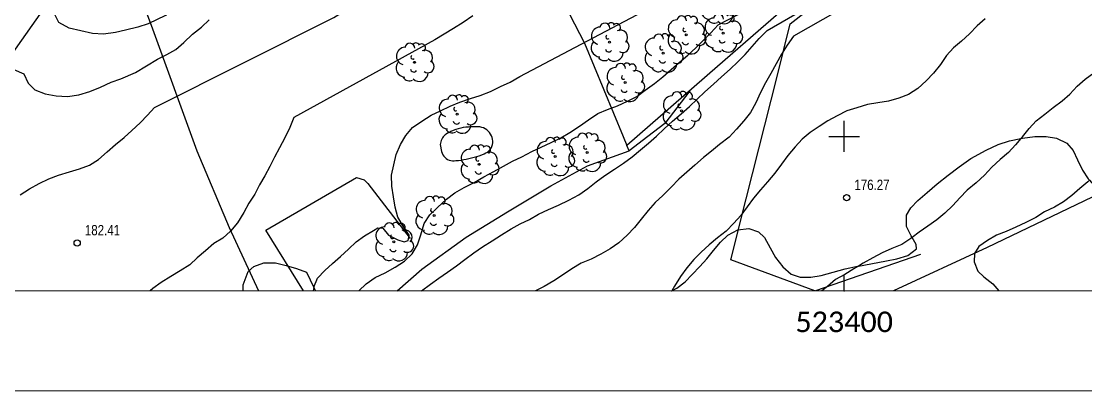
# Model space of a CAD drawing. Header units: metres. Extents: x 523239 to 523998, y 4669208 to 4669802.
# Drawn here: x 523320 to 523423.5, y 4669275.3 to 4669311.2 of the extents above; entities that cross this region are included whole.
import ezdxf
from ezdxf.enums import TextEntityAlignment as Align

# ---------------------------------------------------------------- set-up
doc = ezdxf.new("R2010")
doc.units = ezdxf.units.M
doc.header["$MEASUREMENT"] = 0
doc.header["$PDSIZE"] = -1
for name, color, linetype in [('031006 Cota terreno', 9, 'Continuous'), ('032011 Curva cada 1 m', 40, 'Continuous'), ('032015 Curva cada 5 m', 34, 'Continuous'), ('032022 Curva cada 1 m de baja fiabilidad', 40, 'Continuous'), ('032023 Curva cada 5 m de baja fiabilidad', 34, 'Continuous'), ('033006 Texto cota terreno', 9, 'Continuous'), ('042002 Arroyo', 4, 'Continuous'), ('042012 Estanque', 4, 'Continuous'), ('072003 Camino', 7, 'Continuous'), ('082001 Valla Alambrada', 7, 'ALAMBRADA'), ('082002 Muro Tapia', 6, 'Continuous'), ('082009 Linde Antigua', 104, 'Continuous'), ('101001 Arbol', 3, 'Continuous'), ('102002 Zona arbolada', 3, 'MASA'), ('992007 Cuadricula', 7, 'Continuous'), ('993007 Textos cuadricula', 7, 'Continuous')]:
    doc.layers.add(name, color=color, linetype=linetype)
doc.layers.add('992006 Lineas cajetin', color=7, linetype='Continuous', lineweight=0)
doc.styles.add('Legend', font='calibri.ttf')
doc.styles.get("Standard").update_dxf_attribs({"font": 'arial.ttf'})
doc.linetypes.add('ALAMBRADA', pattern='A,3,[131,GEOGRAMA.SHX,S=0.5,R=0,X=0,Y=0],3', length=6)
doc.linetypes.add('MASA', pattern='A,0.0001,[130,GEOGRAMA.SHX,S=0.5,R=180,X=0,Y=0],-2.9', length=2.9001)

# ---------------------------------------------------------------- blocks, each defined once
blk = doc.blocks.new('COTAP')
at = {"color": 0}
blk.add_circle((0, 0), 0.3, dxfattribs=at)
blk = doc.blocks.new('ARBOL')
at = {"color": 0}
blk.add_circle((0, 0), 0.0939, dxfattribs=at)
for centre, radius, start, end in [((-0.9, 0.61), 0.852, 92.28, 254.58), ((-0.45, 1.37), 0.48, 359.2878, 173.6078), ((0.16, 1.55), 0.336, 23.1565, 160.4665), ((0.7, 1.41), 0.384, 301.578, 139.328), ((1.05, 0.46), 0.708, 319.8556, 114.7656), ((-0.15, 0.51), 0.192, 119.14, 310.56), ((1.31, -0.4), 0.612, 235.5275, 62.0275), ((-0.89, -0.54), 0.888, 142.64, 266.54), ((-0.06, -0.61), 0.336, 189.64, 323.88), ((0.48, -1), 0.852, 224.67, 0.24), ((-0.48, -1.08), 0.72, 213.78, 295.32)]:
    blk.add_arc(centre, radius, start, end, dxfattribs=at)

msp = doc.modelspace()

# ---------------------------------------------------------------- linework, layer by layer
at = {"layer": '032011 Curva cada 1 m'}
for points, elevation in [([(523348.47, 4669285.34), (523348.48, 4669285.37), (523348.82, 4669286.24), (523349.55, 4669286.99), (523350.29, 4669287.67), (523351.06, 4669288.36), (523351.85, 4669289.04), (523352.59, 4669289.76), (523353.4, 4669290.36), (523354.28, 4669290.86), (523354.69, 4669291.14), (523355.18, 4669291.08), (523355.72, 4669290.4), (523356.62, 4669289.95), (523357.24, 4669289.77), (523357.63, 4669289.89), (523357.72, 4669290.41), (523357.16, 4669291.28), (523356.64, 4669292.17), (523356.38, 4669293.14), (523356.2, 4669294.14), (523356.05, 4669295.17), (523356.02, 4669296.24), (523356.23, 4669297.23), (523356.48, 4669298.26), (523356.88, 4669299.23), (523357.41, 4669300.1), (523358.06, 4669300.88), (523358.97, 4669301.47), (523359.86, 4669302.05), (523360.78, 4669302.49), (523361.71, 4669302.94), (523362.64, 4669303.32), (523363.68, 4669303.67), (523364.64, 4669303.97), (523365.64, 4669304.37), (523366.6, 4669304.83), (523367.56, 4669305.27), (523368.49, 4669305.8), (523396.02, 4669320.35)], 181), ([(523414.36, 4669320.71), (523395.06, 4669309.74), (523394.45, 4669308.85), (523393.9, 4669307.97), (523393.39, 4669307.03), (523392.87, 4669306.11), (523392.34, 4669305.21), (523391.86, 4669304.25), (523391.41, 4669303.25), (523390.9, 4669302.32), (523390.24, 4669301.51), (523389.54, 4669300.69), (523388.81, 4669299.94), (523387.9, 4669299.2), (523387.11, 4669298.58), (523386.32, 4669297.95), (523385.48, 4669297.2), (523384.7, 4669296.52), (523383.93, 4669295.85), (523383.2, 4669295.07), (523382.39, 4669294.28), (523381.63, 4669293.57), (523380.95, 4669292.82), (523380.28, 4669291.97), (523379.62, 4669291.16), (523378.91, 4669290.4), (523378.09, 4669289.68), (523377.25, 4669289.09), (523376.36, 4669288.58), (523375.42, 4669288.07), (523374.45, 4669287.69), (523373.55, 4669287.16), (523372.64, 4669286.52), (523371.79, 4669285.98), (523370.84, 4669285.43), (523370.02, 4669285)], 178), ([(523358.93, 4669285), (523359.8, 4669285.67), (523360.62, 4669286.25), (523361.45, 4669286.83), (523362.32, 4669287.45), (523363.15, 4669288.05), (523364, 4669288.7), (523364.87, 4669289.29), (523365.8, 4669289.85), (523366.7, 4669290.44), (523367.64, 4669291.03), (523368.52, 4669291.51), (523369.43, 4669291.94), (523370.31, 4669292.45), (523371.27, 4669292.91), (523372.24, 4669293.33), (523373.24, 4669293.8), (523374.21, 4669294.34), (523375.1, 4669294.96), (523375.91, 4669295.58), (523376.75, 4669296.19), (523377.67, 4669296.81), (523378.55, 4669297.4), (523379.4, 4669298.02), (523380.21, 4669298.7), (523380.99, 4669299.34), (523381.75, 4669300.01), (523382.51, 4669300.72), (523383.32, 4669301.47), (523384.16, 4669302.18), (523384.97, 4669302.91), (523385.71, 4669303.63), (523386.45, 4669304.32), (523387.3, 4669305.06), (523388.09, 4669305.77), (523388.92, 4669306.54), (523389.67, 4669307.24), (523390.37, 4669307.95), (523391.05, 4669308.73), (523391.75, 4669309.49), (523392.52, 4669310.29), (523402.25, 4669315.93)], 179), ([(523319.93, 4669294.32), (523320.83, 4669294.92), (523321.79, 4669295.43), (523322.71, 4669295.88), (523323.66, 4669296.24), (523324.71, 4669296.56), (523325.69, 4669296.84), (523326.68, 4669297.21), (523327.53, 4669297.77), (523328.38, 4669298.5), (523329.2, 4669299.2), (523330.03, 4669299.89), (523330.78, 4669300.57), (523331.58, 4669301.32), (523332.29, 4669302.06), (523332.97, 4669302.8), (523350.42, 4669311.53), (523353.65, 4669313.57)], 183), ([(523363.92, 4669311.7), (523362.99, 4669311.07), (523362.04, 4669310.46), (523361.14, 4669309.91), (523360.21, 4669309.37), (523346.53, 4669301.84), (523346.12, 4669300.85), (523345.65, 4669299.86), (523345.12, 4669298.89), (523344.63, 4669297.97), (523344.18, 4669297.07), (523343.7, 4669296.16), (523343.2, 4669295.29), (523342.72, 4669294.38), (523342.15, 4669293.52), (523341.68, 4669292.62), (523341.06, 4669291.6), (523340.37, 4669290.8), (523339.62, 4669290.11), (523338.76, 4669289.59), (523337.93, 4669288.9), (523337.14, 4669288.23), (523336.41, 4669287.53), (523335.49, 4669286.95), (523334.56, 4669286.41), (523333.63, 4669285.83), (523332.82, 4669285.24), (523332.58, 4669285)], 182), ([(523318.35, 4669306.93), (523320.29, 4669306.06), (523320.71, 4669305.16), (523321.35, 4669304.53), (523322.37, 4669304.13), (523323.42, 4669303.94), (523324.53, 4669303.89), (523325.62, 4669304.05), (523326.7, 4669304.37), (523327.74, 4669304.78), (523328.77, 4669305.27), (523329.73, 4669305.58), (523331.14, 4669306.2), (523333.27, 4669307.49), (523334.17, 4669307.95), (523335.06, 4669308.44), (523335.83, 4669309.11), (523336.68, 4669309.92), (523337.56, 4669310.61), (523338.3, 4669311.32)], 184), ([(523413.69, 4669311.42), (523412.93, 4669310.73), (523412.17, 4669309.97), (523411.41, 4669309.26), (523410.63, 4669308.6), (523409.94, 4669307.85), (523409.35, 4669306.99), (523408.68, 4669306.15), (523407.97, 4669305.39), (523407.15, 4669304.66), (523406.26, 4669304.07), (523405.31, 4669303.7), (523404.3, 4669303.43), (523403.26, 4669303.25), (523402.25, 4669303.09), (523401.22, 4669302.79), (523400.25, 4669302.47), (523399.33, 4669302), (523398.42, 4669301.52), (523397.57, 4669300.97), (523396.69, 4669300.37), (523395.92, 4669299.72), (523395.24, 4669298.98), (523394.53, 4669298.15), (523393.91, 4669297.32), (523393.27, 4669296.44), (523392.54, 4669295.6), (523391.86, 4669294.8), (523391.19, 4669294), (523390.57, 4669293.15), (523389.96, 4669292.31), (523389.27, 4669291.57), (523388.53, 4669290.8), (523387.69, 4669290.15), (523386.89, 4669289.47), (523386.11, 4669288.76), (523385.39, 4669288.04), (523384.71, 4669287.23), (523384.09, 4669286.39), (523383.52, 4669285.47), (523383.25, 4669285.01)], 177), ([(523417.17, 4669299.79), (523417.32, 4669299.97), (523417.96, 4669300.78), (523418.66, 4669301.5), (523419.49, 4669302.16), (523420.3, 4669302.8), (523421.17, 4669303.44), (523421.92, 4669304.11), (523422.64, 4669304.87), (523423.41, 4669305.55), (523424.27, 4669306.18)], 176), ([(523406.59, 4669290.18), (523406.46, 4669290.09), (523405.6, 4669289.52), (523404.63, 4669289.13), (523403.68, 4669288.69), (523402.79, 4669288.2), (523401.86, 4669287.69), (523401.39, 4669287.4)], 176)]:
    msp.add_lwpolyline(points, dxfattribs=dict(at, elevation=elevation))
at = {"layer": '032015 Curva cada 5 m', "elevation": 180}
msp.add_lwpolyline([(523352.84, 4669285), (523353.55, 4669285.69), (523354.44, 4669286.29), (523355.41, 4669286.77), (523356.36, 4669287.3), (523357.28, 4669287.88), (523358.03, 4669288.61), (523358.55, 4669289.47), (523358.87, 4669290.45), (523359.18, 4669291.56), (523359.74, 4669292.39), (523360.48, 4669293.11), (523361.37, 4669293.9), (523362.16, 4669294.51), (523363.08, 4669295.05), (523364.05, 4669295.53), (523364.99, 4669296.07), (523365.95, 4669296.6), (523366.89, 4669297.11), (523367.76, 4669297.61), (523368.69, 4669298.03), (523369.64, 4669298.52), (523370.56, 4669298.96), (523371.53, 4669299.41), (523372.46, 4669299.86), (523373.35, 4669300.37), (523374.27, 4669300.98), (523375.15, 4669301.61), (523376.05, 4669302.22), (523376.99, 4669302.62), (523377.96, 4669302.97), (523378.93, 4669303.43), (523379.85, 4669303.88), (523380.67, 4669304.48), (523381.56, 4669305.12), (523382.37, 4669305.79), (523383.18, 4669306.51), (523383.98, 4669307.18), (523384.8, 4669307.89), (523385.58, 4669308.6), (523386.34, 4669309.33), (523387.05, 4669310.06), (523387.75, 4669310.83), (523394.83, 4669314.51)], dxfattribs=at)
at = {"layer": '032022 Curva cada 1 m de baja fiabilidad'}
for points, elevation in [([(523417.17, 4669299.79), (523416.66, 4669299.19), (523415.95, 4669298.45), (523415.15, 4669297.77), (523414.36, 4669297.02), (523413.63, 4669296.23), (523412.81, 4669295.49), (523411.94, 4669294.77), (523411.23, 4669294.05), (523410.55, 4669293.31), (523409.78, 4669292.56), (523408.99, 4669291.91), (523408.13, 4669291.28), (523407.3, 4669290.69), (523406.59, 4669290.18)], 176), ([(523401.39, 4669287.4), (523400.95, 4669287.14), (523400.06, 4669286.61), (523399.17, 4669286.12), (523398.38, 4669285.44), (523397.83, 4669285)], 176), ([(523348.47, 4669285.34), (523348.39, 4669285)], 181), ([(523383.25, 4669285.01), (523383.24, 4669285)], 177)]:
    msp.add_lwpolyline(points, dxfattribs=dict(at, elevation=elevation))
at = {"layer": '032023 Curva cada 5 m de baja fiabilidad', "elevation": 175}
msp.add_lwpolyline([(523423.83, 4669295.74), (523423.68, 4669295.59), (523422.9, 4669294.93), (523422.13, 4669294.26), (523421.3, 4669293.65), (523420.42, 4669293.13), (523419.47, 4669292.68), (523418.61, 4669292.13), (523417.65, 4669291.65), (523416.67, 4669291.18), (523415.75, 4669290.78), (523414.81, 4669290.4), (523413.92, 4669289.91), (523413.07, 4669289.33), (523412.67, 4669288.63), (523412.64, 4669287.84), (523412.98, 4669286.93), (523413.57, 4669286.36), (523414.43, 4669285.7), (523415.04, 4669285)], dxfattribs=at)
at = {"layer": '042002 Arroyo', "flags": 128}
msp.add_lwpolyline([(523465.62, 4669350.53), (523459.08, 4669336.82), (523458.33, 4669335.28), (523454.57, 4669327.57), (523450.18, 4669319.63), (523449.8, 4669318.77), (523447.9, 4669314.42), (523446.74, 4669311.47), (523444.72, 4669308.51), (523443.48, 4669307.32), (523441.38, 4669305.31), (523437.12, 4669301.95), (523435.03, 4669300.3), (523434.42, 4669300), (523428.96, 4669297.33), (523424.89, 4669294.5), (523413.88, 4669289.22), (523404.78, 4669285)], dxfattribs=at)
at = {"layer": '042012 Estanque', "flags": 128}
msp.add_lwpolyline([(523360.88, 4669298.53), (523360.93, 4669298.37), (523361, 4669298.22), (523361.09, 4669298.09), (523361.2, 4669297.97), (523361.32, 4669297.86), (523361.46, 4669297.77), (523361.61, 4669297.7), (523361.77, 4669297.66), (523361.93, 4669297.63), (523362.09, 4669297.63), (523362.25, 4669297.65), (523362.51, 4669297.67), (523362.77, 4669297.71), (523363.03, 4669297.75), (523363.28, 4669297.79), (523363.54, 4669297.85), (523363.79, 4669297.91), (523364.04, 4669297.98), (523364.29, 4669298.05), (523364.54, 4669298.13), (523364.78, 4669298.22), (523365.02, 4669298.32), (523365.19, 4669298.39), (523365.34, 4669298.48), (523365.47, 4669298.59), (523365.59, 4669298.72), (523365.69, 4669298.87), (523365.77, 4669299.03), (523365.82, 4669299.2), (523365.85, 4669299.37), (523365.85, 4669299.55), (523365.83, 4669299.72), (523365.78, 4669299.89), (523365.72, 4669300.06), (523365.63, 4669300.23), (523365.53, 4669300.38), (523365.41, 4669300.51), (523365.27, 4669300.63), (523365.12, 4669300.74), (523364.95, 4669300.82), (523364.78, 4669300.88), (523364.6, 4669300.92), (523364.41, 4669300.93), (523364.23, 4669300.92), (523363.98, 4669300.93), (523363.73, 4669300.93), (523363.48, 4669300.91), (523363.23, 4669300.89), (523362.98, 4669300.85), (523362.74, 4669300.8), (523362.5, 4669300.73), (523362.26, 4669300.66), (523362.02, 4669300.57), (523361.79, 4669300.47), (523361.57, 4669300.36), (523361.45, 4669300.3), (523361.34, 4669300.23), (523361.23, 4669300.15), (523361.13, 4669300.06), (523361.05, 4669299.95), (523360.97, 4669299.85), (523360.9, 4669299.73), (523360.85, 4669299.61), (523360.8, 4669299.48), (523360.77, 4669299.35), (523360.75, 4669299.22), (523360.88, 4669298.53)], dxfattribs=at)
at = {"layer": '072003 Camino', "flags": 128}
msp.add_lwpolyline([(523305.07, 4669285), (523305.86, 4669286.16), (523306.94, 4669288.21), (523308.35, 4669290.2), (523312.15, 4669296.81), (523316.42, 4669304.21), (523322.1, 4669312.19), (523329.2, 4669320.06)], dxfattribs=at)
at = {"layer": '082001 Valla Alambrada', "flags": 128}
for points in [[(523397.14, 4669285), (523388.99, 4669288.01), (523390.47, 4669293.93), (523393.51, 4669305.96), (523394.75, 4669310.93), (523410.95, 4669323.59), (523424.04, 4669322.13), (523445.17, 4669313.97), (523450.71, 4669315.92), (523469.05, 4669316.31), (523485.98, 4669317.69), (523493.74, 4669319.43), (523485.06, 4669318.99), (523475.71, 4669317.82), (523464.67, 4669317.17), (523450.76, 4669318.04)], [(523331.63, 4669322.43), (523329.2, 4669320.06), (523332.66, 4669310.8), (523337.11, 4669298.61), (523340.23, 4669291.15), (523343.09, 4669285)], [(523364.65, 4669320.98), (523371.41, 4669315.57), (523374.78, 4669309.05), (523378.54, 4669300), (523378.89, 4669299.12)], [(523397.09, 4669314.97), (523387.69, 4669306.77), (523378.89, 4669299.12)], [(523356.56, 4669285), (523358.97, 4669287.12), (523363.26, 4669290.23), (523367.27, 4669292.68), (523371.48, 4669295.21), (523375.07, 4669297.13), (523379.1, 4669298.61), (523378.89, 4669299.12)], [(523407.4, 4669288.54), (523397.2, 4669285)]]:
    msp.add_lwpolyline(points, dxfattribs=at)
at = {"layer": '082002 Muro Tapia', "flags": 128}
msp.add_lwpolyline([(523347.47, 4669285), (523343.79, 4669290.91), (523352.6, 4669296.01), (523353.35, 4669295.79), (523353.71, 4669295.43), (523357.84, 4669290.09)], dxfattribs=at)
at = {"layer": '082009 Linde Antigua', "flags": 128}
msp.add_lwpolyline([(523385.01, 4669304.44), (523382.57, 4669301.25), (523380.93, 4669300), (523379.1, 4669298.61)], dxfattribs=at)
at = {"layer": '102002 Zona arbolada', "flags": 128}
for points in [[(523334.07, 4669311.72), (523332.38, 4669310.92), (523331.38, 4669310.59), (523330.17, 4669310.31), (523329.19, 4669310.09), (523328.04, 4669309.91), (523326.96, 4669309.99), (523325.82, 4669310.24), (523324.68, 4669310.51), (523323.69, 4669311.05), (523323.33, 4669311.76), (523323.08, 4669312.93), (523323.24, 4669313.82), (523323.25, 4669314.83), (523323.33, 4669315.92), (523323.5, 4669316.94), (523323.98, 4669318), (523324.57, 4669318.94), (523325.36, 4669319.76), (523326.18, 4669320.08), (523327.18, 4669320.43), (523328.17, 4669320.79), (523329.12, 4669321.24), (523330.1, 4669321.94), (523331.1, 4669322.37), (523331.83, 4669322.27), (523332.77, 4669321.74), (523333.6, 4669321.13), (523334.47, 4669320.22), (523335.03, 4669319.45), (523335.09, 4669319.38), (523335.69, 4669318.41), (523336.26, 4669317.45), (523336.57, 4669316.48), (523336.55, 4669315.46), (523336.31, 4669314.44), (523334.07, 4669311.72)], [(523383.23, 4669285), (523383.25, 4669285.01), (523383.73, 4669285.27), (523384.54, 4669285.9), (523385.24, 4669286.61), (523385.96, 4669287.36), (523386.65, 4669288.13), (523387.31, 4669288.93), (523387.97, 4669289.73), (523388.71, 4669290.41), (523389.65, 4669290.93), (523390.72, 4669291.05), (523391.67, 4669290.75), (523392.27, 4669290.18), (523392.81, 4669289.2), (523393.33, 4669288.26), (523394.04, 4669287.34), (523394.85, 4669286.64), (523395.71, 4669286.35), (523396.76, 4669286.33), (523397.77, 4669286.51), (523398.92, 4669286.82), (523400.08, 4669287.14), (523401.29, 4669287.39), (523401.39, 4669287.4), (523402.58, 4669287.62), (523404.12, 4669287.91), (523405.1, 4669288.13), (523406.2, 4669288.45), (523407.02, 4669289.1), (523406.98, 4669289.5), (523406.59, 4669290.18), (523406.5, 4669290.35), (523406.06, 4669291.27), (523406.06, 4669292.36), (523406.48, 4669293.06), (523407.17, 4669293.78), (523408.05, 4669294.57), (523409.04, 4669295.4), (523410.09, 4669296.24), (523411.16, 4669297.06), (523412.29, 4669297.84), (523413.79, 4669298.68), (523414.97, 4669299.2), (523416.06, 4669299.56), (523417.17, 4669299.79), (523417.32, 4669299.83), (523418.51, 4669299.98), (523419.61, 4669299.98), (523420.63, 4669299.84), (523421.63, 4669299.36), (523422.24, 4669298.64), (523422.68, 4669297.72), (523423.17, 4669296.71), (523423.72, 4669295.88), (523423.83, 4669295.74), (523424.59, 4669294.87), (523425.3, 4669294.15), (523426.11, 4669293.45), (523427, 4669292.8), (523427.97, 4669292.2), (523428.96, 4669291.64), (523430.15, 4669291.04), (523431.11, 4669290.69), (523432.24, 4669290.6), (523433.41, 4669290.88), (523434.61, 4669291.3), (523435.8, 4669291.46), (523436.94, 4669291.21), (523438.17, 4669290.76), (523439.43, 4669290.41), (523440.58, 4669290.39), (523441.86, 4669290.66), (523443.14, 4669291.07), (523444.42, 4669291.46), (523445.31, 4669291.65), (523445.77, 4669291.76), (523446.78, 4669291.95), (523448.12, 4669292.17), (523449.11, 4669292.26), (523450.48, 4669292.3), (523451.79, 4669292.31), (523453.06, 4669292.33), (523454.34, 4669292.36), (523455.67, 4669292.46), (523456.91, 4669292.6), (523457.91, 4669292.75), (523458.91, 4669292.92), (523460.34, 4669293.14), (523461.46, 4669293.3), (523462.66, 4669293.47), (523463.35, 4669293.57), (523463.72, 4669293.63), (523464.98, 4669293.81), (523466.24, 4669294), (523467.54, 4669294.15), (523468.85, 4669294.3), (523470.2, 4669294.57), (523471.36, 4669295.01), (523472.53, 4669295.71), (523473.64, 4669296.5), (523474.46, 4669297.09), (523475.61, 4669297.82), (523476.83, 4669298.32), (523478.12, 4669298.47), (523479.41, 4669298.42), (523479.83, 4669298.38), (523480.78, 4669298.34), (523481.79, 4669298.3), (523483.12, 4669298.26), (523484.4, 4669298.19), (523485.61, 4669298.1), (523486.71, 4669298), (523487.93, 4669297.87), (523489.18, 4669297.7), (523490.39, 4669297.46), (523491.59, 4669297.15), (523492.72, 4669296.78), (523493.78, 4669296.4), (523494.79, 4669296.01), (523495.74, 4669295.62), (523496.62, 4669295.13), (523497.55, 4669294.62), (523497.68, 4669294.07), (523497.77, 4669293.03), (523497.91, 4669292.13), (523498.16, 4669291.2), (523498.71, 4669290.26), (523499.6, 4669289.58), (523500.65, 4669289.11), (523501.64, 4669288.82), (523502.34, 4669288.82), (523502.73, 4669288.82), (523503.73, 4669288.97), (523504.85, 4669289.29), (523505.77, 4669289.86), (523506.48, 4669290.68), (523506.94, 4669291.59), (523507.48, 4669292.74), (523507.95, 4669293.68), (523508.34, 4669294.61), (523508.55, 4669295.6), (523508.68, 4669296.83), (523509.07, 4669297.93), (523509.79, 4669298.76), (523510.86, 4669299.47), (523511.82, 4669299.91), (523512.88, 4669300.15), (523513.94, 4669300.08), (523514.1, 4669300.07), (523515.17, 4669299.65), (523515.89, 4669298.99), (523516.05, 4669298.85), (523516.59, 4669297.8), (523516.99, 4669296.74), (523517.31, 4669295.8), (523517.71, 4669294.87), (523518.24, 4669293.96), (523518.9, 4669293.08), (523519.65, 4669292.18), (523520.48, 4669291.28), (523521.28, 4669290.42), (523522.06, 4669289.51), (523522.86, 4669288.84), (523523.74, 4669288.44), (523524.29, 4669288.29), (523524.9, 4669288.19), (523525.79, 4669288.15), (523526.69, 4669288.21), (523527.58, 4669288.21), (523528.35, 4669288.14), (523529.29, 4669288), (523530.37, 4669287.79), (523531.49, 4669287.49), (523532.47, 4669287.14), (523533.43, 4669286.79), (523534.36, 4669286.5), (523535.31, 4669286.24), (523536.24, 4669286.05), (523537.46, 4669285.93), (523538.68, 4669285.96), (523539.68, 4669286.05), (523540.92, 4669286.23), (523542.17, 4669286.45), (523543.25, 4669286.6), (523544.46, 4669286.64), (523545.72, 4669286.56), (523547.16, 4669286.33), (523548.15, 4669286.08), (523549.24, 4669285.72), (523550.22, 4669285.35), (523551.03, 4669285)], [(523341.59, 4669285), (523341.6, 4669285.61), (523342.09, 4669286.88), (523342.63, 4669287.36), (523343.62, 4669287.74), (523344.73, 4669287.74), (523345.78, 4669287.48), (523346.77, 4669287.18), (523347.76, 4669286.82), (523348.47, 4669285.34), (523348.64, 4669285)]]:
    msp.add_lwpolyline(points, dxfattribs=at)
at = {"layer": '992006 Lineas cajetin'}
msp.add_lwpolyline([(523257.54, 4669797), (523992.55, 4669797), (523992.55, 4669275.32), (523257.54, 4669275.32)], close=True, dxfattribs=at)
msp.add_lwpolyline([(523975, 4669285), (523275, 4669285)], dxfattribs=at)
at = {"layer": '992007 Cuadricula'}
for points in [[(523400, 4669298.5), (523400, 4669301.5)], [(523398.5, 4669300), (523401.5, 4669300)], [(523400, 4669285), (523400, 4669286.5)]]:
    msp.add_lwpolyline(points, dxfattribs=at)
at = {"layer": '993007 Textos cuadricula'}
msp.add_point((523400, 4669285), dxfattribs=at)

# ---------------------------------------------------------------- block references
at = {"layer": '031006 Cota terreno'}
for p in [(523400.24, 4669294.05, 176.27), (523325.47, 4669289.65, 182.4)]:
    msp.add_blockref('COTAP', p, dxfattribs=at)
at = {"layer": '101001 Arbol'}
for p in [(523387.85, 4669312.79), (523384.66, 4669309.85), (523388.23, 4669310.03), (523377.19, 4669309.15), (523382.42, 4669308.08), (523358.24, 4669307.19), (523378.71, 4669305.23), (523384.18, 4669302.48), (523362.4, 4669302.15), (523375.02, 4669298.45), (523364.54, 4669297.29), (523371.91, 4669298.04), (523360.16, 4669292.32), (523356.25, 4669289.76)]:
    msp.add_blockref('ARBOL', p, dxfattribs=at)

# ---------------------------------------------------------------- texts
at = {"layer": '033006 Texto cota terreno', "width": 0.8}
for s, p in [('176.27', (523400.99, 4669294.8, 176.27)), ('182.41', (523326.22, 4669290.4, 182.4))]:
    msp.add_text(s, height=1, dxfattribs=at).set_placement(p)
at = {"layer": '993007 Textos cuadricula', "style": 'Legend'}
msp.add_text('523400', height=2, dxfattribs=at).set_placement((523400, 4669281), align=Align.CENTER)

doc.saveas('drawing.dxf')
